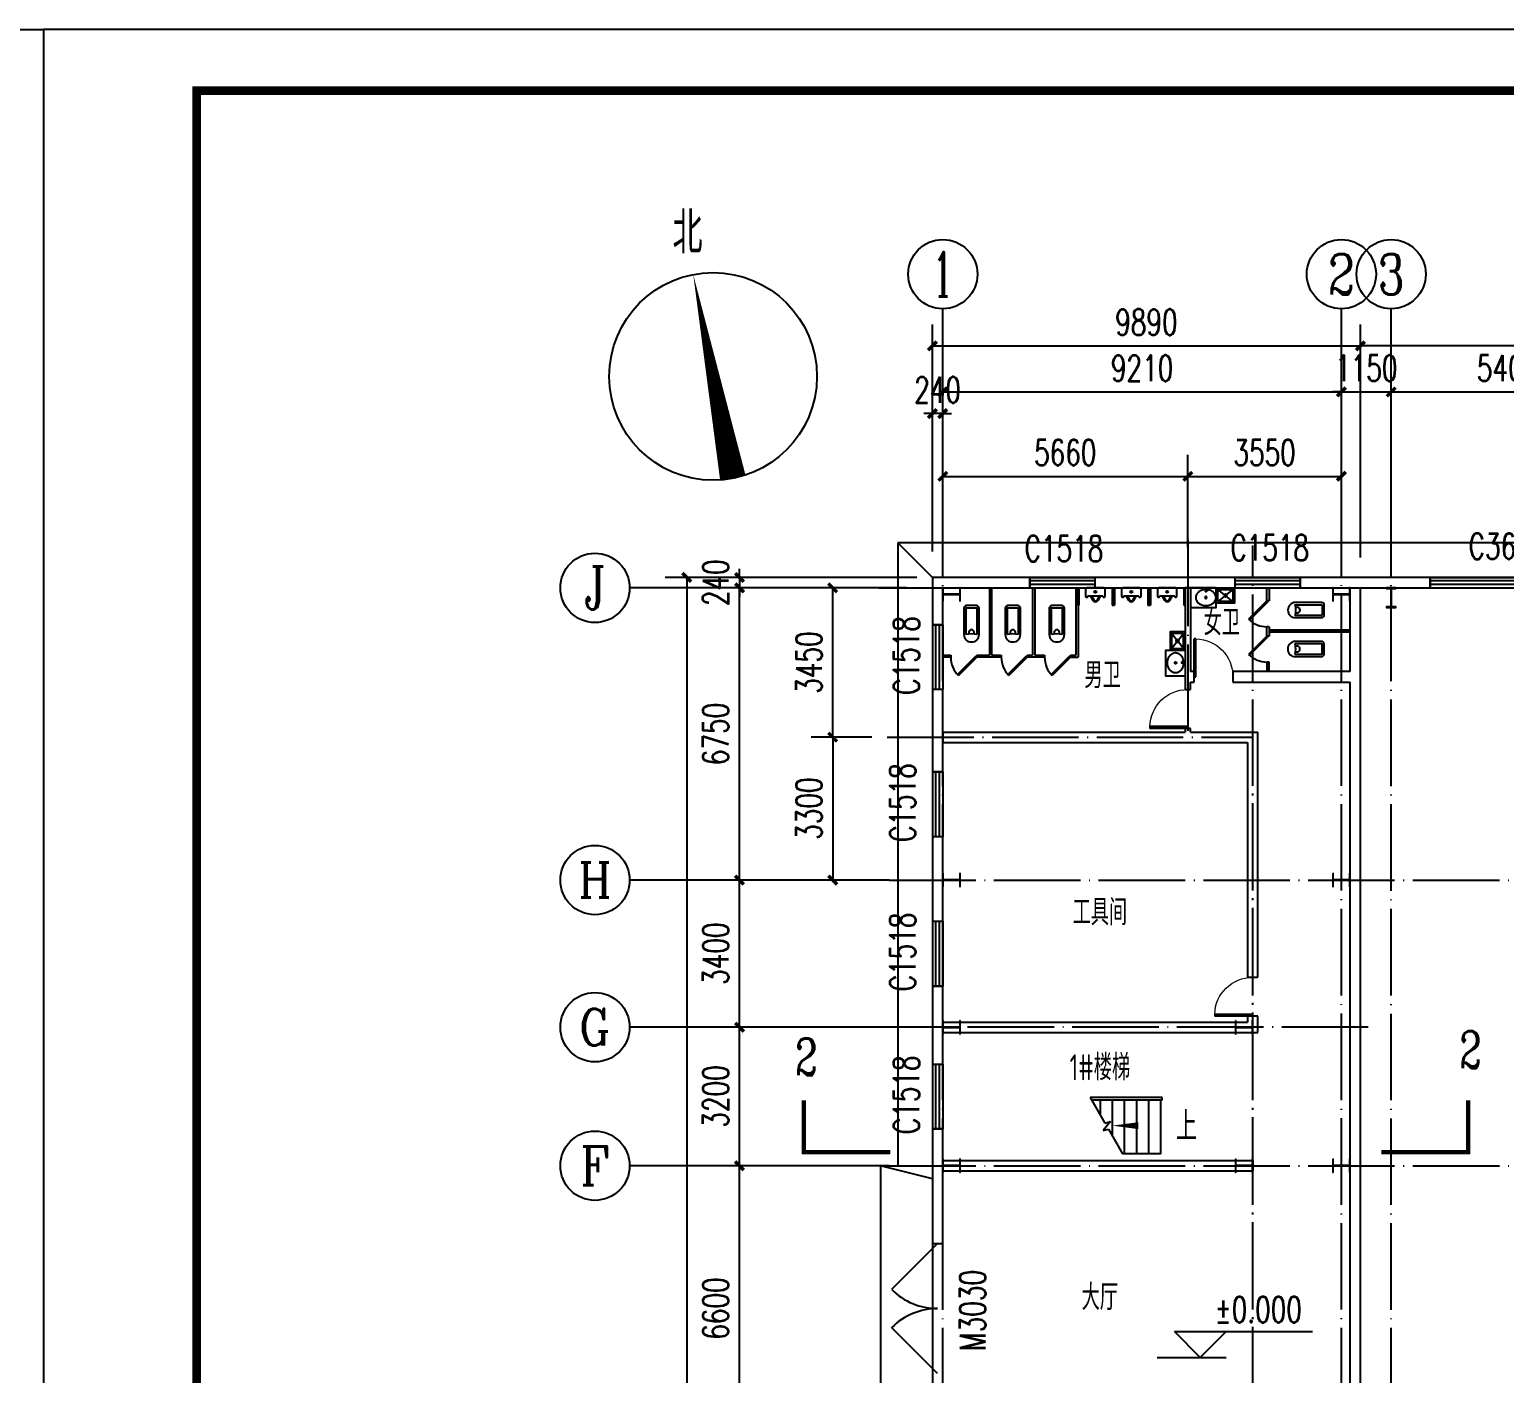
# Model space of a CAD drawing. Extents: x -89996 to 1006241, y -2176 to 440573.
# Drawn here: x 89716 to 123798, y 243845 to 274896 of the extents above; entities that cross this region are included whole.
import ezdxf
from ezdxf.enums import TextEntityAlignment as Align

# ---------------------------------------------------------------- set-up
doc = ezdxf.new("R2010")
doc.units = 0
doc.header["$LTSCALE"] = 1000
doc.header["$MEASUREMENT"] = 0
doc.linetypes.add('DOTE', pattern=[2.42, 2, -0.2, 0.02, -0.2])
for name, color, linetype in [('AXIS', 3, 'Continuous'), ('AXIS_TEXT', 7, 'Continuous'), ('DIM_ELEV', 3, 'Continuous'), ('DIM_SYMB', 3, 'Continuous'), ('DOTE', 1, 'DOTE'), ('GROUND', 2, 'Continuous'), ('GZ', 50, 'Continuous'), ('LVTRY', 6, 'Continuous'), ('PUB_TEXT', 7, 'Continuous'), ('PUB_TITLE', 4, 'Continuous'), ('STAIR', 2, 'Continuous'), ('TEXT', 7, 'Continuous'), ('WALL', 9, 'Continuous'), ('WINDOW', 4, 'Continuous'), ('WINDOW_TEXT', 7, 'Continuous')]:
    doc.layers.add(name, color=color, linetype=linetype)
doc.styles.add('_TCH_AXIS', font='COMPLEX', dxfattribs={"bigfont": 'GBCBIG'})
doc.styles.add('_TCH_DIM', font='SIMPLEX', dxfattribs={"bigfont": 'GBCBIG'})
doc.styles.add('_TCH_DIM_T3', font='SIMPLEX', dxfattribs={"width": 0.705882, "bigfont": 'GBCBIG'})
doc.styles.add('_TCH_LABEL', font='COMPLEX', dxfattribs={"bigfont": 'GBCBIG'})
doc.styles.add('_TCH_WINDOW', font='SIMPLEX', dxfattribs={"height": 3.5, "bigfont": 'GBCBIG'})
doc.styles.add('COMPLEX', font='COMPLEX')
doc.styles.add('TSSD_Norm', font='tssdeng.shx', dxfattribs={"bigfont": 'hztxt.shx'})
doc.dimstyles.new('_TCH_ARCH&&200', dxfattribs={"dimtxt": 595, "dimasz": 200, "dimexe": 500, "dimexo": 600, "dimgap": 252.5, "dimtad": 1, "dimdec": 0, "dimzin": 0, "dimdsep": 46, "dimtxsty": '_TCH_DIM_T3', "dimblk": 'ARCHTICK', "dimcen": 0.09, "dimclrt": 7, "dimazin": 2, "dimtfac": 1, "dimtdec": 0, "dimtix": 1, "dimtmove": 2, "dimatfit": 3, "dimfxl": 0, "dimtolj": 1, "dimtzin": 0, "dimarcsym": 0})
doc.dimstyles.new('TCH-200-1', dxfattribs={"dimtxt": 595, "dimasz": 200, "dimexe": 500, "dimexo": 600, "dimgap": 252.5, "dimtad": 1, "dimdec": 0, "dimzin": 0, "dimdsep": 46, "dimtxsty": '_TCH_DIM_T3', "dimblk": 'ARCHTICK', "dimcen": 0.09, "dimclrd": 3, "dimclre": 3, "dimclrt": 7, "dimazin": 2, "dimtfac": 1, "dimtdec": 0, "dimtix": 1, "dimtmove": 2, "dimatfit": 3, "dimfxl": 0, "dimtolj": 1, "dimtzin": 0, "dimarcsym": 0})

# ---------------------------------------------------------------- blocks, each defined once
blk = doc.blocks.new('_ArchTick')
at = {"color": 0, "linetype": 'ByBlock', "const_width": 0.4}
blk.add_lwpolyline([(-0.5, -0.5), (0.5, 0.5)], dxfattribs=at)
blk = doc.blocks.new('*D20')
at = {"layer": 'Defpoints', "color": 0, "transparency": 16777216}
for p in [(108275, 261995), (109747, 261995), (109779, 258545)]:
    blk.add_point(p, dxfattribs=at)
at = {"layer": 'WALL', "color": 3, "lineweight": -2, "transparency": 16777216}
for p, q in [((109147, 261995), (107775, 261995)), ((108275, 258545), (108275, 261995)), ((109179, 258545), (107775, 258545))]:
    blk.add_line(p, q, dxfattribs=at)
at = {"layer": 'WALL', "color": 3, "lineweight": -2, "transparency": 16777216, "xscale": 200, "yscale": 200, "zscale": 200}
for p, rotation in [((108275, 261995), 90), ((108275, 258545), 270)]:
    blk.add_blockref('_ArchTick', p, dxfattribs=dict(at, rotation=rotation))
at = {"layer": 'WALL', "color": 7, "transparency": 16777216, "insert": (107725, 260270), "char_height": 595, "attachment_point": 5, "rotation": 90, "style": '_TCH_DIM_T3'}
blk.add_mtext('\\A1;3450', dxfattribs=at)
blk = doc.blocks.new('*D21')
at = {"layer": 'Defpoints', "color": 0, "transparency": 16777216}
for p in [(109779, 258545), (108275, 255245), (109747, 255245)]:
    blk.add_point(p, dxfattribs=at)
at = {"layer": 'WALL', "color": 3, "lineweight": -2, "transparency": 16777216}
for p, q in [((109179, 258545), (107775, 258545)), ((108275, 258545), (108275, 255245)), ((109147, 255245), (107775, 255245))]:
    blk.add_line(p, q, dxfattribs=at)
at = {"layer": 'WALL', "color": 3, "lineweight": -2, "transparency": 16777216, "xscale": 200, "yscale": 200, "zscale": 200}
for p, rotation in [((108275, 258545), 90), ((108275, 255245), 270)]:
    blk.add_blockref('_ArchTick', p, dxfattribs=dict(at, rotation=rotation))
at = {"layer": 'WALL', "color": 7, "transparency": 16777216, "insert": (107725, 256895), "char_height": 595, "attachment_point": 5, "rotation": 90, "style": '_TCH_DIM_T3'}
blk.add_mtext('\\A1;3300', dxfattribs=at)
blk = doc.blocks.new('*D23')
at = {"layer": 'Defpoints', "color": 0, "transparency": 16777216}
for p in [(110819, 262235), (106121, 261995), (110579, 261995)]:
    blk.add_point(p, dxfattribs=at)
at = {"layer": 'WALL', "color": 3, "lineweight": -2, "transparency": 16777216}
for p, q in [((106121, 262235), (106121, 262435)), ((110219, 262235), (105621, 262235)), ((106121, 262235), (106121, 261995)), ((109979, 261995), (105621, 261995)), ((106121, 261995), (106121, 261795))]:
    blk.add_line(p, q, dxfattribs=at)
at = {"layer": 'WALL', "color": 3, "lineweight": -2, "transparency": 16777216, "xscale": 200, "yscale": 200, "zscale": 200}
for p, rotation in [((106121, 262235), 270), ((106121, 261995), 90)]:
    blk.add_blockref('_ArchTick', p, dxfattribs=dict(at, rotation=rotation))
at = {"layer": 'WALL', "color": 7, "transparency": 16777216, "insert": (105571, 262115), "char_height": 595, "attachment_point": 5, "rotation": 90, "style": '_TCH_DIM_T3'}
blk.add_mtext('\\A1;240', dxfattribs=at)
blk = doc.blocks.new('_AXISO')
blk.add_circle((0, 0), 0.5)
at = {"layer": 'AXIS_TEXT', "style": 'COMPLEX', "width": 1.041667}
blk.add_attdef('A', text='', height=0.56, dxfattribs=at).set_placement((-0.25, -0.28), (0.25, -0.28), align=Align.FIT)
blk = doc.blocks.new('*D3018')
at = {"layer": 'AXIS', "color": 0, "lineweight": -2, "transparency": 16777216}
for p, q in [((1480, 42427), (1480, 45877)), ((10690, 42427), (10690, 45877)), ((1480, 45377), (10690, 45377))]:
    blk.add_line(p, q, dxfattribs=at)
at = {"layer": 'Defpoints', "color": 0, "transparency": 16777216}
for p in [(10690, 45377), (1480, 41827), (10690, 41827)]:
    blk.add_point(p, dxfattribs=at)
at = {"layer": 'AXIS', "color": 0, "lineweight": -2, "transparency": 16777216, "xscale": 200, "yscale": 200, "zscale": 200, "rotation": 180}
blk.add_blockref('_ArchTick', (1480, 45377), dxfattribs=at)
at = {"layer": 'AXIS', "color": 0, "lineweight": -2, "transparency": 16777216, "xscale": 200, "yscale": 200, "zscale": 200}
blk.add_blockref('_ArchTick', (10690, 45377), dxfattribs=at)
at = {"layer": 'AXIS', "color": 7, "transparency": 16777216, "insert": (6085, 45927), "char_height": 595, "attachment_point": 5, "style": '_TCH_DIM_T3'}
blk.add_mtext('\\A1;9210', dxfattribs=at)
blk = doc.blocks.new('*D3019')
at = {"layer": 'AXIS', "color": 0, "lineweight": -2, "transparency": 16777216}
for p, q in [((10690, 42427), (10690, 45877)), ((11840, 42427), (11840, 45877)), ((10690, 45377), (10490, 45377)), ((10690, 45377), (11840, 45377)), ((11840, 45377), (12040, 45377))]:
    blk.add_line(p, q, dxfattribs=at)
at = {"layer": 'Defpoints', "color": 0, "transparency": 16777216}
for p in [(11840, 45377), (10690, 41827), (11840, 41827)]:
    blk.add_point(p, dxfattribs=at)
at = {"layer": 'AXIS', "color": 0, "lineweight": -2, "transparency": 16777216, "xscale": 200, "yscale": 200, "zscale": 200}
blk.add_blockref('_ArchTick', (10690, 45377), dxfattribs=at)
at = {"layer": 'AXIS', "color": 0, "lineweight": -2, "transparency": 16777216, "xscale": 200, "yscale": 200, "zscale": 200, "rotation": 180}
blk.add_blockref('_ArchTick', (11840, 45377), dxfattribs=at)
at = {"layer": 'AXIS', "color": 7, "transparency": 16777216, "insert": (11265, 45927), "char_height": 595, "attachment_point": 5, "style": '_TCH_DIM_T3'}
blk.add_mtext('\\A1;1150', dxfattribs=at)
blk = doc.blocks.new('*D3020')
at = {"layer": 'AXIS', "color": 0, "lineweight": -2, "transparency": 16777216}
for p, q in [((11840, 42427), (11840, 45877)), ((17240, 42427), (17240, 45877)), ((11840, 45377), (17240, 45377))]:
    blk.add_line(p, q, dxfattribs=at)
at = {"layer": 'Defpoints', "color": 0, "transparency": 16777216}
for p in [(17240, 45377), (11840, 41827), (17240, 41827)]:
    blk.add_point(p, dxfattribs=at)
at = {"layer": 'AXIS', "color": 0, "lineweight": -2, "transparency": 16777216, "xscale": 200, "yscale": 200, "zscale": 200, "rotation": 180}
blk.add_blockref('_ArchTick', (11840, 45377), dxfattribs=at)
at = {"layer": 'AXIS', "color": 0, "lineweight": -2, "transparency": 16777216, "xscale": 200, "yscale": 200, "zscale": 200}
blk.add_blockref('_ArchTick', (17240, 45377), dxfattribs=at)
at = {"layer": 'AXIS', "color": 7, "transparency": 16777216, "insert": (14540, 45927), "char_height": 595, "attachment_point": 5, "style": '_TCH_DIM_T3'}
blk.add_mtext('\\A1;5400', dxfattribs=at)
blk = doc.blocks.new('*D3035')
at = {"layer": 'AXIS', "color": 0, "lineweight": -2, "transparency": 16777216}
for p, q in [((-360, 27500), (-3718, 27500)), ((-3218, 20900), (-3218, 27500)), ((-360, 20900), (-3718, 20900))]:
    blk.add_line(p, q, dxfattribs=at)
at = {"layer": 'Defpoints', "color": 0, "transparency": 16777216}
for p in [(-3218, 27500), (240, 27500), (240, 20900)]:
    blk.add_point(p, dxfattribs=at)
at = {"layer": 'AXIS', "color": 0, "lineweight": -2, "transparency": 16777216, "xscale": 200, "yscale": 200, "zscale": 200}
for p, rotation in [((-3218, 27500), 90), ((-3218, 20900), 270)]:
    blk.add_blockref('_ArchTick', p, dxfattribs=dict(at, rotation=rotation))
at = {"layer": 'AXIS', "color": 7, "transparency": 16777216, "insert": (-3768, 24200), "char_height": 595, "attachment_point": 5, "rotation": 90, "style": '_TCH_DIM_T3'}
blk.add_mtext('\\A1;6600', dxfattribs=at)
blk = doc.blocks.new('*D3036')
at = {"layer": 'AXIS', "color": 0, "lineweight": -2, "transparency": 16777216}
for p, q in [((-360, 30700), (-3718, 30700)), ((-3218, 27500), (-3218, 30700)), ((-360, 27500), (-3718, 27500))]:
    blk.add_line(p, q, dxfattribs=at)
at = {"layer": 'Defpoints', "color": 0, "transparency": 16777216}
for p in [(-3218, 30700), (240, 30700), (240, 27500)]:
    blk.add_point(p, dxfattribs=at)
at = {"layer": 'AXIS', "color": 0, "lineweight": -2, "transparency": 16777216, "xscale": 200, "yscale": 200, "zscale": 200}
for p, rotation in [((-3218, 30700), 90), ((-3218, 27500), 270)]:
    blk.add_blockref('_ArchTick', p, dxfattribs=dict(at, rotation=rotation))
at = {"layer": 'AXIS', "color": 7, "transparency": 16777216, "insert": (-3768, 29100), "char_height": 595, "attachment_point": 5, "rotation": 90, "style": '_TCH_DIM_T3'}
blk.add_mtext('\\A1;3200', dxfattribs=at)
blk = doc.blocks.new('*D3037')
at = {"layer": 'AXIS', "color": 0, "lineweight": -2, "transparency": 16777216}
for p, q in [((-360, 34100), (-3718, 34100)), ((-3218, 30700), (-3218, 34100)), ((-360, 30700), (-3718, 30700))]:
    blk.add_line(p, q, dxfattribs=at)
at = {"layer": 'Defpoints', "color": 0, "transparency": 16777216}
for p in [(-3218, 34100), (240, 34100), (240, 30700)]:
    blk.add_point(p, dxfattribs=at)
at = {"layer": 'AXIS', "color": 0, "lineweight": -2, "transparency": 16777216, "xscale": 200, "yscale": 200, "zscale": 200}
for p, rotation in [((-3218, 34100), 90), ((-3218, 30700), 270)]:
    blk.add_blockref('_ArchTick', p, dxfattribs=dict(at, rotation=rotation))
at = {"layer": 'AXIS', "color": 7, "transparency": 16777216, "insert": (-3768, 32400), "char_height": 595, "attachment_point": 5, "rotation": 90, "style": '_TCH_DIM_T3'}
blk.add_mtext('\\A1;3400', dxfattribs=at)
blk = doc.blocks.new('*D3038')
at = {"layer": 'AXIS', "color": 0, "lineweight": -2, "transparency": 16777216}
for p, q in [((-360, 40850), (-3718, 40850)), ((-3218, 34100), (-3218, 40850)), ((-360, 34100), (-3718, 34100))]:
    blk.add_line(p, q, dxfattribs=at)
at = {"layer": 'Defpoints', "color": 0, "transparency": 16777216}
for p in [(-3218, 40850), (240, 40850), (240, 34100)]:
    blk.add_point(p, dxfattribs=at)
at = {"layer": 'AXIS', "color": 0, "lineweight": -2, "transparency": 16777216, "xscale": 200, "yscale": 200, "zscale": 200}
for p, rotation in [((-3218, 40850), 90), ((-3218, 34100), 270)]:
    blk.add_blockref('_ArchTick', p, dxfattribs=dict(at, rotation=rotation))
at = {"layer": 'AXIS', "color": 7, "transparency": 16777216, "insert": (-3768, 37475), "char_height": 595, "attachment_point": 5, "rotation": 90, "style": '_TCH_DIM_T3'}
blk.add_mtext('\\A1;6750', dxfattribs=at)
blk = doc.blocks.new('*D32')
at = {"layer": 'Defpoints', "color": 0, "transparency": 16777216}
for p in [(110819, 262235), (104903, 222145), (110819, 222145)]:
    blk.add_point(p, dxfattribs=at)
at = {"layer": 'WALL', "color": 3, "lineweight": -2, "transparency": 16777216}
for p, q in [((110219, 262235), (104403, 262235)), ((104903, 262235), (104903, 222145)), ((110219, 222145), (104403, 222145))]:
    blk.add_line(p, q, dxfattribs=at)
at = {"layer": 'WALL', "color": 3, "lineweight": -2, "transparency": 16777216, "xscale": 200, "yscale": 200, "zscale": 200}
for p, rotation in [((104903, 262235), 90), ((104903, 222145), 270)]:
    blk.add_blockref('_ArchTick', p, dxfattribs=dict(at, rotation=rotation))
at = {"layer": 'WALL', "color": 7, "transparency": 16777216, "insert": (104353, 242190), "char_height": 595, "attachment_point": 5, "rotation": 90, "style": '_TCH_DIM_T3'}
blk.add_mtext('\\A1;40090', dxfattribs=at)
blk = doc.blocks.new('*U14')
at = {"color": 0}
for p, q in [((0, 0), (830, 0)), ((30, 0), (30, -400)), ((830, 0), (830, -400)), ((0, 0), (0, -400)), ((286, -180), (544, -180)), ((324, -180), (376, -272)), ((506, -180), (454, -272)), ((800, 0), (800, -400)), ((0, -400), (30, -400)), ((800, -400), (830, -400))]:
    blk.add_line(p, q, dxfattribs=at)
blk.add_lwpolyline([(244, -199), (247, -190, -0.320465), (261, -180), (286, -180, -0.270349), (299, -188), (354, -284, 0.583333), (476, -284), (531, -188, -0.270349), (544, -180), (569, -180, -0.320465), (583, -190), (586, -199, 0.847127), (640, -190), (640, -30, 0.414214), (610, 0), (220, 0, 0.414214), (190, -30), (190, -190, 0.847127)], format="xyb", close=True, dxfattribs=at)
blk.add_circle((415, -90), 25, dxfattribs=at)
blk.add_arc((415, -250), 45, 209.4871, 330.5129, dxfattribs=at)
blk.add_point((575, 0), dxfattribs=at)
blk = doc.blocks.new('*U12')
at = {"color": 0}
for p, q in [((-125, -670), (-125, -60)), ((-115, -50), (115, -50)), ((125, -60), (125, -670))]:
    blk.add_line(p, q, dxfattribs=at)
blk.add_lwpolyline([(175, -664), (175, -60, 0.414214), (115, 0), (-115, 0, 0.414214), (-175, -60), (-175, -664, 1)], format="xyb", close=True, dxfattribs=at)
for centre, radius, start, end in [((-115, -60), 10, 90, 180), ((115, -60), 10, 0, 90), ((0, -1140), 487, 75.1173, 104.8827), ((0, -623), 64.6, 328.6901, 211.3099)]:
    blk.add_arc(centre, radius, start, end, dxfattribs=at)
blk = doc.blocks.new('*D40')
at = {"layer": 'Defpoints', "color": 0, "transparency": 16777216}
for p in [(116479, 264572), (110819, 262335), (116479, 262335)]:
    blk.add_point(p, dxfattribs=at)
at = {"layer": 'WALL', "color": 3, "lineweight": -2, "transparency": 16777216}
for p, q in [((110819, 262935), (110819, 265072)), ((116479, 262935), (116479, 265072)), ((110819, 264572), (116479, 264572))]:
    blk.add_line(p, q, dxfattribs=at)
at = {"layer": 'WALL', "color": 3, "lineweight": -2, "transparency": 16777216, "xscale": 200, "yscale": 200, "zscale": 200, "rotation": 180}
blk.add_blockref('_ArchTick', (110819, 264572), dxfattribs=at)
at = {"layer": 'WALL', "color": 3, "lineweight": -2, "transparency": 16777216, "xscale": 200, "yscale": 200, "zscale": 200}
blk.add_blockref('_ArchTick', (116479, 264572), dxfattribs=at)
at = {"layer": 'WALL', "color": 7, "transparency": 16777216, "insert": (113649, 265122), "char_height": 595, "attachment_point": 5, "style": '_TCH_DIM_T3'}
blk.add_mtext('\\A1;5660', dxfattribs=at)
blk = doc.blocks.new('*D41')
at = {"layer": 'Defpoints', "color": 0, "transparency": 16777216}
for p in [(120029, 264572), (116479, 262335), (120029, 262335)]:
    blk.add_point(p, dxfattribs=at)
at = {"layer": 'WALL', "color": 3, "lineweight": -2, "transparency": 16777216}
for p, q in [((116479, 262935), (116479, 265072)), ((120029, 262935), (120029, 265072)), ((116479, 264572), (120029, 264572))]:
    blk.add_line(p, q, dxfattribs=at)
at = {"layer": 'WALL', "color": 3, "lineweight": -2, "transparency": 16777216, "xscale": 200, "yscale": 200, "zscale": 200, "rotation": 180}
blk.add_blockref('_ArchTick', (116479, 264572), dxfattribs=at)
at = {"layer": 'WALL', "color": 3, "lineweight": -2, "transparency": 16777216, "xscale": 200, "yscale": 200, "zscale": 200}
blk.add_blockref('_ArchTick', (120029, 264572), dxfattribs=at)
at = {"layer": 'WALL', "color": 7, "transparency": 16777216, "insert": (118254, 265122), "char_height": 595, "attachment_point": 5, "style": '_TCH_DIM_T3'}
blk.add_mtext('\\A1;3550', dxfattribs=at)
blk = doc.blocks.new('*D43')
at = {"layer": 'Defpoints', "color": 0, "transparency": 16777216}
for p in [(110579, 266022), (110579, 262235), (110819, 262235)]:
    blk.add_point(p, dxfattribs=at)
at = {"layer": 'WALL', "color": 3, "lineweight": -2, "transparency": 16777216}
for p, q in [((110579, 262835), (110579, 266522)), ((110819, 262835), (110819, 266522)), ((110579, 266022), (110379, 266022)), ((110819, 266022), (110579, 266022)), ((110819, 266022), (111019, 266022))]:
    blk.add_line(p, q, dxfattribs=at)
at = {"layer": 'WALL', "color": 3, "lineweight": -2, "transparency": 16777216, "xscale": 200, "yscale": 200, "zscale": 200}
blk.add_blockref('_ArchTick', (110579, 266022), dxfattribs=at)
at = {"layer": 'WALL', "color": 3, "lineweight": -2, "transparency": 16777216, "xscale": 200, "yscale": 200, "zscale": 200, "rotation": 180}
blk.add_blockref('_ArchTick', (110819, 266022), dxfattribs=at)
at = {"layer": 'WALL', "color": 7, "transparency": 16777216, "insert": (110699, 266572), "char_height": 595, "attachment_point": 5, "style": '_TCH_DIM_T3'}
blk.add_mtext('\\A1;240', dxfattribs=at)
blk = doc.blocks.new('*D48')
at = {"layer": 'Defpoints', "color": 0, "transparency": 16777216}
for p in [(120469, 267584), (110579, 262235), (120469, 262095)]:
    blk.add_point(p, dxfattribs=at)
at = {"layer": 'WALL', "color": 3, "lineweight": -2, "transparency": 16777216}
for p, q in [((110579, 262835), (110579, 268084)), ((120469, 262695), (120469, 268084)), ((110579, 267584), (120469, 267584))]:
    blk.add_line(p, q, dxfattribs=at)
at = {"layer": 'WALL', "color": 3, "lineweight": -2, "transparency": 16777216, "xscale": 200, "yscale": 200, "zscale": 200, "rotation": 180}
blk.add_blockref('_ArchTick', (110579, 267584), dxfattribs=at)
at = {"layer": 'WALL', "color": 3, "lineweight": -2, "transparency": 16777216, "xscale": 200, "yscale": 200, "zscale": 200}
blk.add_blockref('_ArchTick', (120469, 267584), dxfattribs=at)
at = {"layer": 'WALL', "color": 7, "transparency": 16777216, "insert": (115524, 268134), "char_height": 595, "attachment_point": 5, "style": '_TCH_DIM_T3'}
blk.add_mtext('\\A1;9890', dxfattribs=at)
blk = doc.blocks.new('*D49')
at = {"layer": 'Defpoints', "color": 0, "transparency": 16777216}
for p in [(120469, 267584), (120469, 262095), (199579, 262335)]:
    blk.add_point(p, dxfattribs=at)
at = {"layer": 'WALL', "color": 3, "lineweight": -2, "transparency": 16777216}
for p, q in [((120469, 262695), (120469, 268084)), ((199579, 262935), (199579, 268084)), ((199579, 267584), (120469, 267584))]:
    blk.add_line(p, q, dxfattribs=at)
at = {"layer": 'WALL', "color": 3, "lineweight": -2, "transparency": 16777216, "xscale": 200, "yscale": 200, "zscale": 200, "rotation": 180}
blk.add_blockref('_ArchTick', (120469, 267584), dxfattribs=at)
at = {"layer": 'WALL', "color": 3, "lineweight": -2, "transparency": 16777216, "xscale": 200, "yscale": 200, "zscale": 200}
blk.add_blockref('_ArchTick', (199579, 267584), dxfattribs=at)
at = {"layer": 'WALL', "color": 7, "transparency": 16777216, "insert": (160024, 268134), "char_height": 595, "attachment_point": 5, "style": '_TCH_DIM_T3'}
blk.add_mtext('\\A1;79110', dxfattribs=at)
blk = doc.blocks.new('$DorLib2D$00000116')
at = {"color": 0}
for p, q in [((-0.5, 0), (-0.146, 0.354)), ((0.5, 0), (0.146, 0.354))]:
    blk.add_line(p, q, dxfattribs=at)
for centre, start, end in [((-0.5, 0), 0, 45), ((0.5, 0), 135, 180)]:
    blk.add_arc(centre, 0.5, start, end, dxfattribs=at)
blk = doc.blocks.new('$DorLib2D$00000001')
for p, q in [((0.45, 0.975), (0.5, 0.975)), ((0.45, 0), (0.45, 0.975)), ((0.5, 0), (0.5, 0.975)), ((0.5, 0), (0.45, 0))]:
    blk.add_line(p, q)
at = {"lineweight": 13}
blk.add_arc((0.475, 0), 0.975, 91.4693, 180, dxfattribs=at)
blk = doc.blocks.new('$TCHSYS$WIN2D')
for p, q in [((-0.5, 0.5), (0.5, 0.5)), ((-0.5, 0.5), (-0.5, -0.5)), ((0.5, 0.5), (0.5, -0.5)), ((0.5, 0.1667), (-0.5, 0.1667)), ((0.5, -0.1667), (-0.5, -0.1667)), ((-0.5, -0.5), (0.5, -0.5))]:
    blk.add_line(p, q)
blk = doc.blocks.new('$lvtry$00000191')
at = {"color": 0}
for p, q in [((-250, -50, 0), (-39, -219, 0)), ((-250, -450, 0), (-39, -281, 0)), ((39, -219, 0), (250, -50, 0)), ((39, -281, 0), (250, -450, 0))]:
    blk.add_line(p, q, dxfattribs=at)
at = {"color": 0, "elevation": 0}
for points in [[(300, -500), (300, 0), (-300, 0), (-300, -500)], [(250, -450), (250, -50), (-250, -50), (-250, -450)]]:
    blk.add_lwpolyline(points, close=True, dxfattribs=at)
at = {"color": 0}
blk.add_circle((0, -250, 0), 50, dxfattribs=at)
for p in [(0, -50, 0), (0, -250, 0)]:
    blk.add_point(p, dxfattribs=at)
blk = doc.blocks.new('$lvtry$00000194')
at = {"color": 0}
for p, q in [((-17, -27), (-17, -17)), ((17, -27), (17, -17))]:
    blk.add_line(p, q, dxfattribs=at)
blk.add_lwpolyline([(14, -39, -0.067374), (92, -53, -0.088152), (166, -93, -0.105269), (218, -155, -0.121685), (235, -224, -0.121685), (218, -292, -0.105269), (166, -355, -0.088152), (92, -394, -0.078966), (0, -409, -0.078966), (-92, -394, -0.088152), (-166, -355, -0.105269), (-218, -292, -0.121685), (-235, -224, -0.121685), (-218, -155, -0.105269), (-166, -93, -0.088152), (-92, -53, -0.059935), (-23, -40, -0.059935)], format="xyb", dxfattribs=at)
for centre, radius in [((0, -221), 20), ((0, -27), 16.7), ((0, -221), 15)]:
    blk.add_circle(centre, radius, dxfattribs=at)
for centre, radius, start, end in [((0, -17), 16.7, 0, 180), ((-40, -17), 10.1, 106.6096, 258.1648), ((-64, 250), 259, 274.7069, 282.3732), ((-75, -197), 173, 71.36, 79.1873), ((-29, -63), 6.77, 155.344, 308.3224), ((-171, 35), 166, 324.8411, 338.1337), ((-171, 35), 170, 324.8411, 331.3523), ((-29, -63), 3.37, 155.344, 308.3224), ((100, -178), 170, 132.3141, 138.8253), ((100, -178), 166, 125.5327, 138.8253), ((-12, -42), 10.6, 201.8924, 261.774), ((-381, -99), 372, 2.3982, 6.7627), ((0, -80), 9.9, 201.7837, 338.2163), ((64, 250), 259, 257.6268, 265.2931), ((381, -99), 372, 170.1008, 177.6018), ((75, -197), 173, 100.8127, 110.4191), ((40, -17), 10.1, 281.8352, 73.3904)]:
    blk.add_arc(centre, radius, start, end, dxfattribs=at)
for p in [(0, -27), (0, -221)]:
    blk.add_point(p, dxfattribs=at)
blk = doc.blocks.new('A$C3A647AB8')
at = {"layer": 'AXIS'}
for p, q in [((1480, 41826.8), (1480, 47298.2)), ((10690.2, 41826.8), (10690.2, 47298.2)), ((11840, 41826.8), (11840, 47298.2)), ((240, 40850), (-5757.4, 40850)), ((240, 34100), (-5757.4, 34100)), ((240, 30700), (-5757.4, 30700)), ((240, 27500), (-5757.4, 27500))]:
    blk.add_line(p, q, dxfattribs=at)
at = {"layer": 'DOTE'}
for p, q in [((1480, -26.8), (1480, 41826.8)), ((8640.2, -24.6), (8640.2, 41826.8)), ((10690.2, -24.6), (10690.2, 41826.8)), ((11840, -26.8), (11840, 41826.8)), ((0, 40850), (91000, 40850)), ((240, 34100), (91240, 34100)), ((11310.4, 30700), (240, 30700)), ((240, 27500), (91240, 27500))]:
    blk.add_line(p, q, dxfattribs=at)
at = {"layer": 'GZ'}
for points in [[(1480, 40849.7), (1480, 40549.7), (1490, 40549.7), (1490, 40692.9), (1495, 40696.7), (1865.3, 40696.7), (1870, 40692.9), (1870, 40549.7), (1880, 40549.7), (1880, 40849.7), (1870, 40849.7), (1870, 40706.7), (1865.5, 40702.7), (1495, 40702.7), (1490, 40706.7), (1490, 40849.7), (1480, 40849.7)], [(10490, 40849.7), (10490, 40549.7), (10500, 40549.7), (10500, 40692.9), (10505, 40696.7), (10875.3, 40696.7), (10880, 40692.9), (10880, 40549.7), (10890, 40549.7), (10890, 40849.7), (10880, 40849.7), (10880, 40706.7), (10875.5, 40702.7), (10505, 40702.7), (10500, 40706.7), (10500, 40849.7), (10490, 40849.7)], [(11950, 40850), (11730, 40850), (11730, 40840), (11833.1, 40840), (11837, 40835), (11837, 40414.6), (11833.1, 40410), (11730, 40410), (11730, 40400), (11950, 40400), (11950, 40410), (11847, 40410), (11843, 40414.5), (11843, 40835), (11847, 40840), (11950, 40840), (11950, 40850)], [(1480, 34250), (1480, 33950), (1490, 33950), (1490, 34093.2), (1495, 34097), (1865.3, 34097), (1870, 34093.2), (1870, 33950), (1880, 33950), (1880, 34250), (1870, 34250), (1870, 34107), (1865.5, 34103), (1495, 34103), (1490, 34107), (1490, 34250), (1480, 34250)], [(10490, 34250), (10490, 33950), (10500, 33950), (10500, 34093.2), (10505, 34097), (10875.3, 34097), (10880, 34093.2), (10880, 33950), (10890, 33950), (10890, 34250), (10880, 34250), (10880, 34107), (10875.5, 34103), (10505, 34103), (10500, 34107), (10500, 34250), (10490, 34250)], [(1480, 30850), (1480, 30550), (1490, 30550), (1490, 30693.2), (1495, 30697), (1865.3, 30697), (1870, 30693.2), (1870, 30550), (1880, 30550), (1880, 30850), (1870, 30850), (1870, 30707), (1865.5, 30703), (1495, 30703), (1490, 30707), (1490, 30850), (1480, 30850)], [(8240.2, 30850), (8240.2, 30550), (8250.2, 30550), (8250.2, 30693.2), (8255.2, 30697), (8625.5, 30697), (8630.2, 30693.2), (8630.2, 30550), (8640.2, 30550), (8640.2, 30850), (8630.2, 30850), (8630.2, 30707), (8625.7, 30703), (8255.2, 30703), (8250.2, 30707), (8250.2, 30850), (8240.2, 30850)], [(1480, 27650), (1480, 27350), (1490, 27350), (1490, 27493.2), (1495, 27497), (1865.3, 27497), (1870, 27493.2), (1870, 27350), (1880, 27350), (1880, 27650), (1870, 27650), (1870, 27507), (1865.5, 27503), (1495, 27503), (1490, 27507), (1490, 27650), (1480, 27650)], [(8240.2, 27650), (8240.2, 27350), (8250.2, 27350), (8250.2, 27493.2), (8255.2, 27497), (8625.5, 27497), (8630.2, 27493.2), (8630.2, 27350), (8640.2, 27350), (8640.2, 27650), (8630.2, 27650), (8630.2, 27507), (8625.7, 27503), (8255.2, 27503), (8250.2, 27507), (8250.2, 27650), (8240.2, 27650)], [(10490, 27650), (10490, 27350), (10500, 27350), (10500, 27493.2), (10505, 27497), (10875.3, 27497), (10880, 27493.2), (10880, 27350), (10890, 27350), (10890, 27650), (10880, 27650), (10880, 27507), (10875.5, 27503), (10505, 27503), (10500, 27507), (10500, 27650), (10490, 27650)]]:
    blk.add_lwpolyline(points, close=True, dxfattribs=at)
at = {"layer": 'AXIS'}
ref = blk.add_blockref('_AXISO', (1480, 48098.2), dxfattribs=dict(at, xscale=1600, yscale=1600, zscale=1600))
ref.add_attrib('A', '1', dxfattribs={"layer": 'AXIS_TEXT', "height": 1029.4, "style": '_TCH_AXIS'}).set_placement((1259.4, 47583.5), (1700.6, 47583.5), align=Align.FIT)
ref = blk.add_blockref('_AXISO', (10690.2, 48098.2), dxfattribs=dict(at, xscale=1600, yscale=1600, zscale=1600))
ref.add_attrib('A', '2', dxfattribs={"layer": 'AXIS_TEXT', "height": 931.9, "style": '_TCH_AXIS'}).set_placement((10379.5, 47632.3), (11000.8, 47632.3), align=Align.FIT)
ref = blk.add_blockref('_AXISO', (11840, 48098.2), dxfattribs=dict(at, xscale=1600, yscale=1600, zscale=1600))
ref.add_attrib('A', '3', dxfattribs={"layer": 'AXIS_TEXT', "height": 931.9, "style": '_TCH_AXIS'}).set_placement((11529.4, 47632.3), (12150.6, 47632.3), align=Align.FIT)
ref = blk.add_blockref('_AXISO', (-6557.4, 40850), dxfattribs=dict(at, xscale=1600, yscale=1600, zscale=1600))
ref.add_attrib('A', 'J', dxfattribs={"layer": 'AXIS_TEXT', "height": 992.1, "style": '_TCH_AXIS'}).set_placement((-6817.3, 40353.9), (-6297.6, 40353.9), align=Align.FIT)
ref = blk.add_blockref('_AXISO', (-6557.4, 34100), dxfattribs=dict(at, xscale=1600, yscale=1600, zscale=1600))
ref.add_attrib('A', 'H', dxfattribs={"layer": 'AXIS_TEXT', "height": 811, "style": '_TCH_AXIS'}).set_placement((-6943.6, 33694.5), (-6171.2, 33694.5), align=Align.FIT)
ref = blk.add_blockref('_AXISO', (-6557.4, 30700), dxfattribs=dict(at, xscale=1600, yscale=1600, zscale=1600))
ref.add_attrib('A', 'G', dxfattribs={"layer": 'AXIS_TEXT', "height": 850.4, "style": '_TCH_AXIS'}).set_placement((-6921.9, 30274.8), (-6193, 30274.8), align=Align.FIT)
ref = blk.add_blockref('_AXISO', (-6557.4, 27500), dxfattribs=dict(at, xscale=1600, yscale=1600, zscale=1600))
ref.add_attrib('A', 'F', dxfattribs={"layer": 'AXIS_TEXT', "height": 890.9, "style": '_TCH_AXIS'}).set_placement((-6896.8, 27054.6), (-6218, 27054.6), align=Align.FIT)
for p1, p2, distance, picture, middle in [((1480, 41826.8), (10690.2, 41826.8), 3550, '*D3018', (6085.1, 45926.8)), ((10690.2, 41826.8), (11840, 41826.8), 3550, '*D3019', (11265.1, 45926.8)), ((11840, 41826.8), (17240, 41826.8), 3550, '*D3020', (14540, 45926.8)), ((240, 34100), (240, 40850), 3458.2, '*D3038', (-3768.2, 37475)), ((240, 30700), (240, 34100), 3458.2, '*D3037', (-3768.2, 32400)), ((240, 27500), (240, 30700), 3458.2, '*D3036', (-3768.2, 29100)), ((240, 20900), (240, 27500), 3458.2, '*D3035', (-3768.2, 24200))]:
    dim = blk.add_aligned_dim(p1=p1, p2=p2, distance=distance, dimstyle='_TCH_ARCH&&200', dxfattribs=at)
    dim.commit()
    dim.dimension.update_dxf_attribs({"geometry": picture, "text_midpoint": middle})

msp = doc.modelspace()

# ---------------------------------------------------------------- linework, layer by layer
at = {"color": 0}
for p, q in [((111894.99, 261994.83), (111894.99, 260444.83)), ((111894.99, 261994.83), (111894.99, 260444.83)), ((111944.99, 261994.83), (111944.99, 260444.83)), ((112894.99, 261994.83), (112894.99, 260444.83)), ((112894.99, 261994.83), (112894.99, 260444.83)), ((112944.99, 261994.83), (112944.99, 260444.83)), ((113894.99, 261994.83), (113894.99, 260444.83)), ((113894.99, 261994.83), (113894.99, 260444.83)), ((113949.04, 261994.83), (113949.04, 260394.83)), ((113949.04, 261994.83), (113949.04, 260394.83)), ((118309.04, 261696.68), (118309.04, 261994.83)), ((118359.04, 261994.83), (118359.04, 261696.68)), ((118309.04, 261696.68), (117884.78, 261272.41)), ((118330.26, 261675.47), (117906.52, 261251.73)), ((118359.04, 261696.68), (118309.04, 261696.68)), ((118309.04, 261696.68), (118330.26, 261675.47)), ((118359.04, 261096.68), (118309.04, 261096.68)), ((118309.04, 260882.69), (118309.04, 261096.68)), ((118359.04, 261096.68), (118359.04, 260882.69)), ((118309.04, 260882.69), (117884.78, 260458.43)), ((118330.26, 260861.48), (117906.52, 260437.74)), ((118359.04, 260882.69), (118309.04, 260882.69)), ((118309.04, 260882.69), (118330.26, 260861.48)), ((120229.04, 261020.88), (118359.04, 261020.88)), ((120229.04, 260970.88), (118359.04, 260970.88)), ((110819.04, 260444.83), (111002.59, 260444.83)), ((111002.59, 260394.83), (110819.04, 260394.83)), ((111002.59, 260444.83), (111002.59, 260394.83)), ((111581.37, 260416.05), (111157.64, 259992.31)), ((111602.59, 260394.83), (111178.32, 259970.57)), ((111602.59, 260394.83), (111581.37, 260416.05)), ((111602.59, 260444.83), (111894.99, 260444.83)), ((111602.59, 260444.83), (111602.59, 260394.83)), ((112169.99, 260394.83), (111602.59, 260394.83)), ((111944.99, 260444.83), (112169.99, 260444.83)), ((112169.99, 260444.83), (112169.99, 260394.83)), ((112748.77, 260416.05), (112325.04, 259992.31)), ((112769.99, 260394.83), (112345.72, 259970.57)), ((112769.99, 260394.83), (112748.77, 260416.05)), ((112769.99, 260444.83), (112894.99, 260444.83)), ((112769.99, 260444.83), (112769.99, 260394.83)), ((113169.99, 260394.83), (112769.99, 260394.83)), ((112944.99, 260444.83), (113169.99, 260444.83)), ((113169.99, 260444.83), (113169.99, 260394.83)), ((113748.77, 260416.05), (113325.04, 259992.31)), ((113769.99, 260394.83), (113345.72, 259970.57)), ((113769.99, 260394.83), (113748.77, 260416.05)), ((113769.99, 260444.83), (113894.99, 260444.83)), ((113769.99, 260444.83), (113769.99, 260394.83)), ((113769.99, 260394.83), (113949.04, 260394.83)), ((118309.04, 260282.69), (118309.04, 260061.09)), ((118359.04, 260282.69), (118309.04, 260282.69)), ((118359.04, 260061.09), (118359.04, 260282.69))]:
    msp.add_line(p, q, dxfattribs=at)
for centre, start, end in [((118309.04, 261696.68), 225, 270), ((111602.59, 260394.83), 180, 225), ((112769.99, 260394.83), 180, 225), ((113769.99, 260394.83), 180, 225), ((118309.04, 260882.69), 225, 270)]:
    msp.add_arc(centre, 600, start, end, dxfattribs=at)
at = {"layer": 'DIM_ELEV'}
for p, q in [((116769.07, 244214.1), (116169.07, 244814.1)), ((116169.07, 244814.1), (119359.07, 244814.1)), ((116769.07, 244214.1), (117369.07, 244814.1)), ((115770.68, 244214.1), (117369.07, 244214.1))]:
    msp.add_line(p, q, dxfattribs=at)
at = {"layer": 'DIM_SYMB'}
for points in [[(105970.35, 264525.04, 600, 0, 0), (105052.14, 269236.4, 0, 0, 0)], [(115999.04, 249571.1, 0, 0, 0), (114739.04, 249571.1, 0, 160, 0), (115339.04, 249571.1, 0, 0, 0)]]:
    msp.add_lwpolyline(points, format="xyseb", dxfattribs=at)
at = {"layer": 'DIM_SYMB', "const_width": 100}
for points in [[(107607.5, 250158.82), (107607.5, 248958.82), (109607.5, 248958.82)], [(120954.29, 248958.82), (122954.29, 248958.82), (122954.29, 250158.82)]]:
    msp.add_lwpolyline(points, dxfattribs=at)
at = {"layer": 'DIM_SYMB'}
msp.add_circle((105511.25, 266880.72), 2400, dxfattribs=at)
at = {"layer": 'DOTE'}
for p, q in [((116479.04, 263110.72), (116479.04, 258545.09)), ((109536.52, 258545.09), (117982.12, 258545.09)), ((117979.04, 221145.09), (117979.04, 258545.09))]:
    msp.add_line(p, q, dxfattribs=at)
at = {"layer": 'GROUND'}
for p, q in [((141179.04, 263035.09), (109779.04, 263035.09)), ((109779.04, 263035.09), (109779.04, 248645.09)), ((110579.04, 262235.09), (109779.04, 263035.09)), ((199579.04, 262235.09), (110579.04, 262235.09)), ((110579.04, 262235.09), (110579.04, 248645.09))]:
    msp.add_line(p, q, dxfattribs=at)
at = {"layer": 'LVTRY'}
for points in [[(117139.04, 261994.83), (116539.04, 261994.83), (116539.04, 261544.83), (117139.04, 261544.83)], [(116419.04, 260556.37), (116419.04, 259956.37), (115969.04, 259956.37), (115969.04, 260556.37)]]:
    msp.add_lwpolyline(points, close=True, dxfattribs=at)
at = {"layer": 'PUB_TITLE'}
for points in [[(30578.4, 232896.12), (30578.4, 274896.12), (90043.05, 274896.12), (90043.05, 232896.12)], [(90043.05, 190896.12), (238643.05, 190896.12), (238643.05, 274896.12), (90043.05, 274896.12)]]:
    msp.add_lwpolyline(points, close=True, dxfattribs=at)
at = {"layer": 'PUB_TITLE', "const_width": 200}
msp.add_lwpolyline([(93578.4, 192310.26), (93578.4, 273481.97), (237228.91, 273481.97), (237228.91, 192310.26)], close=True, dxfattribs=at)
at = {"layer": 'STAIR'}
for p, q in [((115859.04, 250221.1), (114223.77, 250221.1)), ((114223.77, 250221.1), (114564.1, 249631.62)), ((115889.04, 250221.1), (114223.77, 250221.1)), ((115889.04, 250161.1), (114258.41, 250161.1)), ((114459.04, 249813.59), (114459.04, 250161.1)), ((114739.04, 249328.61), (114739.04, 250161.1)), ((115019.04, 248921.1), (115019.04, 250161.1)), ((115299.04, 248921.1), (115299.04, 250161.1)), ((115579.04, 248921.1), (115579.04, 250161.1)), ((115859.04, 248921.1), (115859.04, 250161.1)), ((115889.04, 250161.1), (115889.04, 250221.1)), ((114694.5, 249666.56), (114521.61, 249460.51)), ((114521.61, 249460.51), (114643.96, 249493.3)), ((114564.1, 249631.62), (114694.5, 249666.56)), ((114643.96, 249493.3), (114974.32, 248921.1)), ((115859.04, 248921.1), (114974.32, 248921.1)), ((109379.04, 248645.09), (109379.04, 242045.09)), ((109379.04, 248645.09), (110579.04, 248645.09)), ((110579.04, 248345.09), (109379.04, 248645.09)), ((110579.04, 248645.09), (110579.04, 242045.09))]:
    msp.add_line(p, q, dxfattribs=at)
at = {"layer": 'WALL'}
for p, q in [((110579.04, 262234.83), (110579.04, 261144.96)), ((112829.04, 262234.83), (110579.04, 262234.83)), ((112829.04, 261994.83), (112829.04, 262234.83)), ((117574.13, 262234.83), (114329.04, 262234.83)), ((114329.04, 262234.83), (114329.04, 261994.83)), ((117574.13, 261994.83), (117574.13, 262234.83)), ((120349.04, 262234.83), (119074.13, 262234.83)), ((119074.13, 262234.83), (119074.13, 261994.83)), ((122079.04, 262235.09), (120349.04, 262235.09)), ((122079.04, 261995.09), (122079.04, 262235.09)), ((110819.04, 261144.96), (110819.04, 261994.83)), ((110819.04, 261994.83), (112829.04, 261994.83)), ((114329.04, 261994.83), (117574.13, 261994.83)), ((116419.04, 261994.83), (116419.04, 259941.09)), ((116539.04, 261994.83), (116419.04, 261994.83)), ((116539.04, 261994.83), (116539.04, 260061.09)), ((119074.13, 261994.83), (120229.04, 261994.83)), ((120229.04, 260061.09), (120229.04, 261994.83)), ((120469.04, 259941.09), (120469.04, 261995.09)), ((120469.04, 261995.09), (122079.04, 261995.09)), ((110579.04, 261144.96), (110819.04, 261144.96)), ((116623.74, 260061.09), (116539.04, 260061.09)), ((116623.74, 259821.09), (116623.74, 260061.09)), ((120229.04, 260061.09), (117523.74, 260061.09)), ((117523.74, 260061.09), (117523.74, 259821.09)), ((116419.04, 259941.09), (116419.04, 259647.94)), ((116539.04, 259821.09), (116623.74, 259821.09)), ((116539.04, 259647.94), (116539.04, 259821.09)), ((117523.74, 259821.09), (120229.04, 259821.09)), ((120229.04, 222385.09), (120229.04, 259821.09)), ((120469.04, 222385.09), (120469.04, 259941.09)), ((110819.04, 259644.96), (110579.04, 259644.96)), ((110579.04, 259644.96), (110579.04, 257745.09)), ((110819.04, 257745.09), (110819.04, 259644.96)), ((116419.04, 259647.94), (116539.04, 259647.94)), ((116539.04, 258747.94), (116419.04, 258747.94)), ((116419.04, 258747.94), (116419.04, 258665.09)), ((116539.04, 258665.09), (116539.04, 258747.94)), ((110819.04, 258665.09), (116419.04, 258665.09)), ((110819.04, 258665.09), (110819.04, 258425.09)), ((110819.04, 258425.09), (116469.04, 258425.09)), ((116469.04, 258425.09), (117859.04, 258425.09)), ((116539.04, 258665.09), (118099.04, 258665.09)), ((117859.04, 258425.09), (117859.04, 252997.89)), ((118099.04, 252997.89), (118099.04, 258665.09)), ((110579.04, 257745.09), (110819.04, 257745.09)), ((110819.04, 256245.09), (110579.04, 256245.09)), ((110579.04, 256245.09), (110579.04, 254295.09)), ((110819.04, 254295.09), (110819.04, 256245.09)), ((110579.04, 254295.09), (110819.04, 254295.09)), ((117859.04, 252997.89), (118099.04, 252997.89)), ((110819.04, 252795.09), (110579.04, 252795.09)), ((110579.04, 252795.09), (110579.04, 250995.09)), ((110819.04, 250995.09), (110819.04, 252795.09)), ((110819.04, 251965.09), (117859.04, 251965.09)), ((110819.04, 251965.09), (110819.04, 251725.09)), ((118099.04, 252097.89), (117859.04, 252097.89)), ((117859.04, 252097.89), (117859.04, 251965.09)), ((118099.04, 251725.09), (118099.04, 252097.89)), ((110819.04, 251725.09), (118099.04, 251725.09)), ((110579.04, 250995.09), (110819.04, 250995.09)), ((110819.04, 249495.09), (110579.04, 249495.09)), ((110579.04, 249495.09), (110579.04, 248645.09)), ((110819.04, 248765.09), (110819.04, 249495.09)), ((110579.04, 248645.09), (110579.04, 246845.09)), ((110819.04, 248765.09), (117979.04, 248765.09)), ((110819.04, 246845.09), (110819.04, 248525.09)), ((110819.04, 248525.09), (117979.04, 248525.09)), ((117979.04, 248765.09), (117979.04, 248525.09)), ((110579.04, 246845.09), (110819.04, 246845.09))]:
    msp.add_line(p, q, dxfattribs=at)

# ---------------------------------------------------------------- block references
for p in [(113929.04, 261994.83), (114759.04, 261994.83), (115589.04, 261994.83)]:
    msp.add_blockref('*U14', p)
at = {"color": 0}
for p in [(111481.2, 261584.83), (112435.81, 261584.83), (113454.53, 261584.83)]:
    msp.add_blockref('*U12', p, dxfattribs=at)
at = {"color": 0, "rotation": 270}
for p in [(119632.34, 261482.72), (119627.14, 260582.83)]:
    msp.add_blockref('*U12', p, dxfattribs=at)
at = {"layer": 'LVTRY', "yscale": -1, "rotation": 180.0000000063204}
msp.add_blockref('$lvtry$00000194', (116896.94, 261994.81, 0), dxfattribs=at)
at = {"layer": 'LVTRY', "xscale": 0.7, "zscale": 0.7}
for p, yscale, rotation in [((117349.04, 261994.83, 0), -0.7, 180.0000000006723), ((116069.04, 260766.37), 0.7, 89.99999999090858)]:
    msp.add_blockref('$lvtry$00000191', p, dxfattribs=dict(at, yscale=yscale, rotation=rotation))
at = {"layer": 'LVTRY', "rotation": 269.9999999852605}
msp.add_blockref('$lvtry$00000194', (116419.02, 260264.27, 0), dxfattribs=at)
at = {"layer": 'WALL'}
msp.add_blockref('A$C3A647AB8', (109339.05, 221145.09), dxfattribs=at)
at = {"layer": 'WINDOW'}
ref = msp.add_blockref('$TCHSYS$WIN2D', (113579.04, 262114.83), dxfattribs=dict(at, xscale=1500, yscale=240, zscale=1500, rotation=5.102733964041064e-08))
ref.add_attrib('A', 'C1518', (112709.04, 262605.33), dxfattribs={"layer": 'WINDOW_TEXT', "height": 595, "rotation": 0, "style": '_TCH_WINDOW', "width": 0.705882})
ref = msp.add_blockref('$TCHSYS$WIN2D', (118324.13, 262114.83), dxfattribs=dict(at, xscale=1500, yscale=-240, zscale=1500, rotation=5.102733964041064e-08))
ref.add_attrib('A', 'C1518', (117464.13, 262624.83), dxfattribs={"layer": 'WINDOW_TEXT', "height": 595, "rotation": 0, "style": '_TCH_WINDOW', "width": 0.705882})
ref = msp.add_blockref('$TCHSYS$WIN2D', (123879.04, 262115.09), dxfattribs=dict(at, xscale=3600, yscale=240, zscale=3600, rotation=5.102719953620524e-08))
ref.add_attrib('A', 'C3618', (122969.04, 262660.8), dxfattribs={"layer": 'WINDOW_TEXT', "height": 595, "rotation": 0, "style": '_TCH_WINDOW', "width": 0.705882})
ref = msp.add_blockref('$TCHSYS$WIN2D', (110699.04, 260394.96), dxfattribs=dict(at, xscale=-1500, yscale=-240, zscale=-1500, rotation=90))
ref.add_attrib('A', 'C1518', (110276.54, 259524.96), dxfattribs={"layer": 'WINDOW_TEXT', "height": 595, "rotation": 90, "style": '_TCH_WINDOW', "width": 0.705882})
for p, xscale, yscale, zscale, rotation in [((117073.74, 259941.09), 900, -900, 900, 180.000000000181), ((116479.04, 259197.94), 900, -900, 900, 270), ((117979.04, 252547.89), -900, 900, -900, 90.00000000000199)]:
    msp.add_blockref('$DorLib2D$00000001', p, dxfattribs=dict(at, xscale=xscale, yscale=yscale, zscale=zscale, rotation=rotation))
ref = msp.add_blockref('$TCHSYS$WIN2D', (110699.04, 256995.09), dxfattribs=dict(at, xscale=-1500, yscale=-240, zscale=-1500, rotation=90))
ref.add_attrib('A', 'C1518', (110189.04, 256125.09), dxfattribs={"layer": 'WINDOW_TEXT', "height": 595, "rotation": 90, "style": '_TCH_WINDOW', "width": 0.705882})
ref = msp.add_blockref('$TCHSYS$WIN2D', (110699.04, 253545.09), dxfattribs=dict(at, xscale=-1500, yscale=240, zscale=-1500, rotation=90))
ref.add_attrib('A', 'C1518', (110189.04, 252675.09), dxfattribs={"layer": 'WINDOW_TEXT', "height": 595, "rotation": 90, "style": '_TCH_WINDOW', "width": 0.705882})
ref = msp.add_blockref('$TCHSYS$WIN2D', (110699.04, 250245.09), dxfattribs=dict(at, xscale=-1500, yscale=240, zscale=-1500, rotation=90))
ref.add_attrib('A', 'C1518', (110276.54, 249375.09), dxfattribs={"layer": 'WINDOW_TEXT', "height": 595, "rotation": 90, "style": '_TCH_WINDOW', "width": 0.705882})
ref = msp.add_blockref('$DorLib2D$00000116', (110699.04, 245345.09), dxfattribs=dict(at, xscale=3000, yscale=3000, zscale=3000, rotation=90))
ref.add_attrib('A', 'M3030', (111804.04, 244365.09), dxfattribs={"layer": 'WINDOW_TEXT', "height": 595, "rotation": 90, "style": '_TCH_WINDOW', "width": 0.705882})

# ---------------------------------------------------------------- texts
at = {"layer": 'PUB_TEXT', "style": '_TCH_DIM'}
for s, height, p in [('北', 964.54, (104573.61, 269717.93)), ('上', 675.18, (116209.04, 249221.1))]:
    msp.add_text(s, height=height, dxfattribs=at).set_placement(p)
at = {"layer": 'PUB_TEXT', "width": 0.705882}
for s, height, style, p in [('2', 850, '_TCH_LABEL', (107407.5, 250733.82)), ('2', 850, '_TCH_LABEL', (122754.29, 250900.3)), ('%%P0.000', 595, '_TCH_DIM', (117099.07, 245024.1))]:
    msp.add_text(s, height=height, dxfattribs=dict(at, style=style)).set_placement(p)
at = {"layer": 'TEXT', "style": 'TSSD_Norm', "width": 0.7}
for s, p in [('女卫', (117266.67, 261195.31)), ('男卫', (114511.24, 259977.62)), ('工具间', (114447.95, 254501.2)), ('1#楼梯', (114447.95, 250919.35)), ('大厅', (114447.95, 245608.76))]:
    msp.add_text(s, height=600, dxfattribs=at).set_placement(p, align=Align.MIDDLE_CENTER)

# ---------------------------------------------------------------- dimensions: what is measured, and where the dimension line sits
at = {"layer": 'WALL'}
for base, p1, p2, picture, middle in [((120469.04, 267583.71), (110579.04, 262234.83), (120469.04, 262095.09), '*D48', (115524.04, 268133.71)), ((116479.04, 264571.82), (110819.04, 262335.09), (116479.04, 262335.09), '*D40', (113649.04, 265121.82)), ((120029.22, 264571.82), (116479.04, 262335.09), (120029.22, 262335.09), '*D41', (118254.13, 265121.82))]:
    dim = msp.add_linear_dim(base=base, p1=p1, p2=p2, dimstyle='TCH-200-1', dxfattribs=at)
    dim.commit()
    dim.dimension.update_dxf_attribs({"geometry": picture, "text_midpoint": middle})
for base, p1, p2, angle, picture, middle in [((120469.04, 267583.71), (199579.04, 262335.09), (120469.04, 262095.09), 180, '*D49', (160024.04, 268133.71)), ((110579.04, 266021.88), (110819.04, 262235.09), (110579.04, 262234.83), 180, '*D43', (110699.04, 266571.88)), ((106120.88, 261995.09), (110819.04, 262235.09), (110579.04, 261995.09), 270, '*D23', (105570.88, 262115.09)), ((104902.73, 222145.09), (110819.04, 262235.09), (110819.04, 222145.09), 90, '*D32', (104352.73, 242190.09)), ((108274.77, 261995.09), (109779.04, 258545.09), (109746.54, 261995.09), 90, '*D20', (107724.77, 260270.09)), ((108274.77, 255245.09), (109779.04, 258545.09), (109746.54, 255245.09), 270, '*D21', (107724.77, 256895.09))]:
    dim = msp.add_linear_dim(base=base, p1=p1, p2=p2, angle=angle, dimstyle='TCH-200-1', dxfattribs=at)
    dim.commit()
    dim.dimension.update_dxf_attribs({"geometry": picture, "text_midpoint": middle})

doc.saveas('drawing.dxf')
